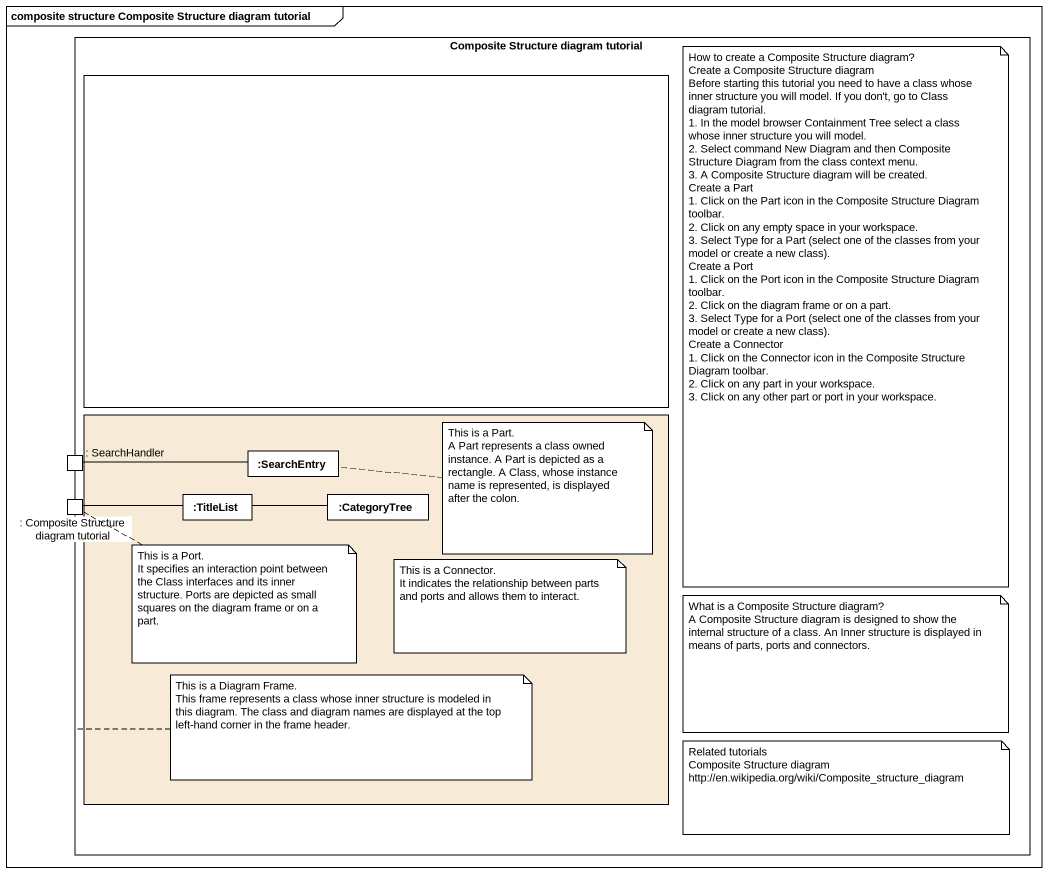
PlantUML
@startuml
mainframe composite structure Composite Structure diagram tutorial
rectangle "Composite Structure diagram tutorial" as Composite_Structure_diagram {
  rectangle " " as rectangle1
  rectangle " " as rectangle2 #F7EBD8 {
    rectangle ":SearchEntry" as SearchEntry
    rectangle ":TitleList" as TitleList
    rectangle ":CategoryTree" as CategoryTree
  }
  port ": SearchHandler" as SearchHandler
  port ": Composite Structure diagram tutorial" as Composite_Structure_diagram_2
}
SearchEntry -left- SearchHandler
TitleList -left- Composite_Structure_diagram_2
CategoryTree -left- TitleList
note as N1
  How to create a Composite Structure diagram?
  Create a Composite Structure diagram
  Before starting this tutorial you need to have a class whose inner structure you will model. If you don't, go to Class diagram tutorial.
  1. In the model browser Containment Tree select a class whose inner structure you will model.
  2. Select command New Diagram and then Composite Structure Diagram from the class context menu.
  3. A Composite Structure diagram will be created.
  Create a Part
  1. Click on the Part icon in the Composite Structure Diagram toolbar.
  2. Click on any empty space in your workspace.
  3. Select Type for a Part (select one of the classes from your model or create a new class).
  Create a Port
  1. Click on the Port icon in the Composite Structure Diagram toolbar.
  2. Click on the diagram frame or on a part.
  3. Select Type for a Port (select one of the classes from your model or create a new class).
  Create a Connector
  1. Click on the Connector icon in the Composite Structure Diagram toolbar.
  2. Click on any part in your workspace.
  3. Click on any other part or port in your workspace.
end note
note right of SearchEntry
  This is a Part.
  A Part represents a class owned instance. A Part is depicted as a rectangle. A Class, whose instance name is represented, is displayed after the colon.
end note
note as N3
  This is a Port.
  It specifies an interaction point between the Class interfaces and its inner structure. Ports are depicted as small squares on the diagram frame or on a part.
end note
N3 .. Composite_Structure_diagram_2
note as N4
  This is a Connector.
  It indicates the relationship between parts and ports and allows them to interact.
end note
note as N5
  What is a Composite Structure diagram?
  A Composite Structure diagram is designed to show the internal structure of a class. An Inner structure is displayed in means of parts, ports and connectors.
end note
note bottom of Composite_Structure_diagram
  This is a Diagram Frame.
  This frame represents a class whose inner structure is modeled in this diagram. The class and diagram names are displayed at the top left-hand corner in the frame header.
end note
note as N7
  Related tutorials
  Composite Structure diagram
  http://en.wikipedia.org/wiki/Composite_structure_diagram
end note
@enduml
